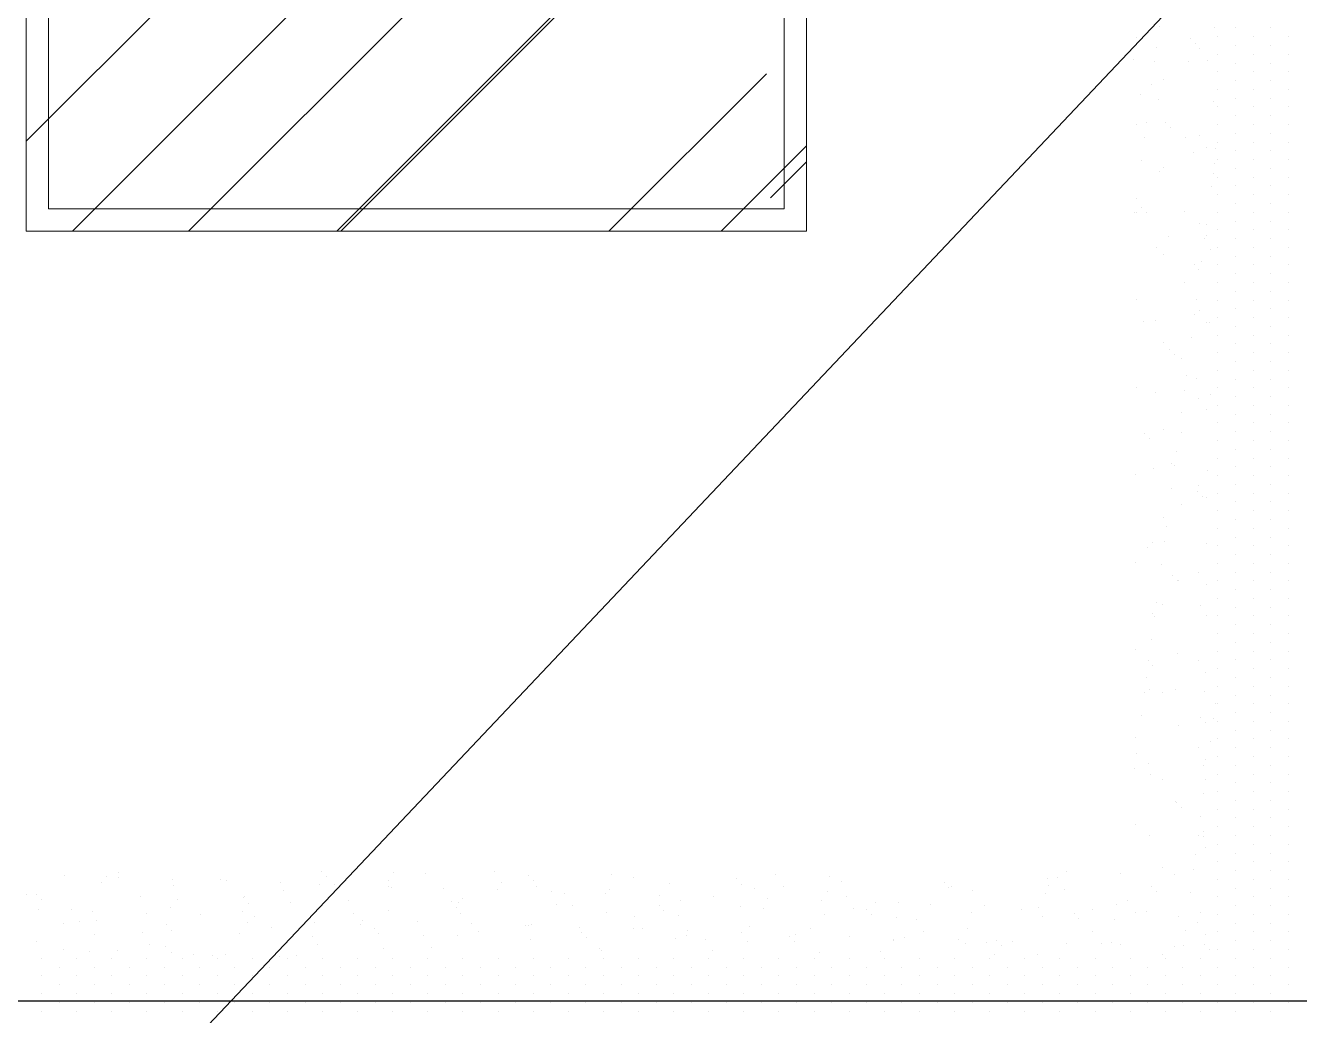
# Model space of a CAD drawing. Header units: millimetres. Extents: x -178 to 521, y -135 to 750.
# Drawn here: x -55.739 to -54.813, y 706.1 to 706.82 of the extents above; entities that cross this region are included whole.
import ezdxf

# ---------------------------------------------------------------- set-up
doc = ezdxf.new("R2010")
doc.units = ezdxf.units.MM
doc.header["$LTSCALE"] = 20
doc.header["$MEASUREMENT"] = 0
doc.linetypes.add('DASHDOT2', pattern=[0.5, 0.25, -0.125, 0, -0.125])
doc.linetypes.add('HIDDEN2', pattern=[0.1875, 0.125, -0.0625])
doc.layers.get('0').update_dxf_attribs({"linetype": 'CONTINUOUS'})
for name, color, linetype in [('AR-ALV', 5, 'CONTINUOUS'), ('COTA', 7, 'CONTINUOUS'), ('COTAS', 7, 'CONTINUOUS')]:
    doc.layers.add(name, color=color, linetype=linetype)
doc.layers.add('E-Lay-9', color=9, linetype='CONTINUOUS', lineweight=9)

# ---------------------------------------------------------------- blocks, each defined once
blk = doc.blocks.new('A$C7AFB675E')
at = {"color": 8}
for p, q in [((5.0391, 1.3099), (5.0391, 1.3099)), ((5.0877, 1.3084), (5.0877, 1.3084)), ((5.1069, 1.3083), (5.1069, 1.3083)), ((5.1384, 1.3083), (5.1384, 1.3083)), ((5.0183, 1.2998), (5.0183, 1.2998)), ((5.0667, 1.299), (5.0667, 1.299)), ((5.0709, 1.2943), (5.0709, 1.2943)), ((5.0912, 1.3004), (5.0912, 1.3004)), ((5.1069, 1.2925), (5.1069, 1.2925)), ((5.1227, 1.3004), (5.1227, 1.3004)), ((5.1384, 1.2925), (5.1384, 1.2925)), ((5.1542, 1.3004), (5.1542, 1.3004)), ((5.0362, 1.2911), (5.0362, 1.2911)), ((5.0747, 1.2901), (5.0747, 1.2901)), ((5.0912, 1.2847), (5.0912, 1.2847)), ((5.1227, 1.2847), (5.1227, 1.2847)), ((5.1542, 1.2847), (5.1542, 1.2847)), ((5.0158, 1.2796), (5.0158, 1.2796)), ((5.0344, 1.2779), (5.0344, 1.2779)), ((5.0644, 1.278), (5.0644, 1.278)), ((5.0814, 1.2795), (5.0814, 1.2795)), ((5.0912, 1.2689), (5.0912, 1.2689)), ((5.1069, 1.2768), (5.1069, 1.2768)), ((5.1227, 1.2689), (5.1227, 1.2689)), ((5.1384, 1.2768), (5.1384, 1.2768)), ((5.1542, 1.2689), (5.1542, 1.2689)), ((5.0317, 1.2575), (5.0317, 1.2575)), ((5.0427, 1.2616), (5.0427, 1.2616)), ((5.1069, 1.261), (5.1069, 1.261)), ((5.1384, 1.261), (5.1384, 1.261)), ((5.0216, 1.2483), (5.0216, 1.2483)), ((5.0912, 1.2532), (5.0912, 1.2532)), ((5.1227, 1.2532), (5.1227, 1.2532)), ((5.1542, 1.2532), (5.1542, 1.2532)), ((5.0383, 1.244), (5.0383, 1.244)), ((5.0869, 1.2424), (5.0869, 1.2424)), ((5.0912, 1.2374), (5.0912, 1.2374)), ((5.1069, 1.2453), (5.1069, 1.2453)), ((5.1227, 1.2374), (5.1227, 1.2374)), ((5.1384, 1.2453), (5.1384, 1.2453)), ((5.1542, 1.2374), (5.1542, 1.2374)), ((5.0272, 1.2232), (5.0272, 1.2232)), ((5.0445, 1.2232), (5.0445, 1.2232)), ((5.1069, 1.2295), (5.1069, 1.2295)), ((5.1384, 1.2295), (5.1384, 1.2295)), ((5.0182, 1.2214), (5.0182, 1.2214)), ((5.0488, 1.2186), (5.0488, 1.2186)), ((5.0745, 1.2116), (5.0745, 1.2116)), ((5.0912, 1.2217), (5.0912, 1.2217)), ((5.1069, 1.2138), (5.1069, 1.2138)), ((5.1227, 1.2217), (5.1227, 1.2217)), ((5.1384, 1.2138), (5.1384, 1.2138)), ((5.1542, 1.2217), (5.1542, 1.2217)), ((5.0255, 1.2101), (5.0255, 1.2101)), ((5.0619, 1.2099), (5.0619, 1.2099)), ((5.0813, 1.201), (5.0813, 1.201)), ((5.0912, 1.2059), (5.0912, 1.2059)), ((5.1227, 1.2059), (5.1227, 1.2059)), ((5.1542, 1.2059), (5.1542, 1.2059)), ((5.0228, 1.1896), (5.0228, 1.1896)), ((5.0689, 1.1967), (5.0689, 1.1967)), ((5.0894, 1.2), (5.0894, 1.2)), ((5.0912, 1.1902), (5.0912, 1.1902)), ((5.1069, 1.198), (5.1069, 1.198)), ((5.1227, 1.1902), (5.1227, 1.1902)), ((5.1384, 1.198), (5.1384, 1.198)), ((5.1542, 1.1902), (5.1542, 1.1902)), ((5.0386, 1.1795), (5.0386, 1.1795)), ((5.0426, 1.1831), (5.0426, 1.1831)), ((5.0872, 1.1779), (5.0872, 1.1779)), ((5.0877, 1.1869), (5.0877, 1.1869)), ((5.1069, 1.1823), (5.1069, 1.1823)), ((5.1384, 1.1823), (5.1384, 1.1823)), ((5.085, 1.1664), (5.085, 1.1664)), ((5.0912, 1.1744), (5.0912, 1.1744)), ((5.1069, 1.1665), (5.1069, 1.1665)), ((5.1227, 1.1744), (5.1227, 1.1744)), ((5.1384, 1.1665), (5.1384, 1.1665)), ((5.1542, 1.1744), (5.1542, 1.1744)), ((5.0183, 1.1554), (5.0183, 1.1554)), ((5.0912, 1.1587), (5.0912, 1.1587)), ((5.1227, 1.1587), (5.1227, 1.1587)), ((5.1542, 1.1587), (5.1542, 1.1587)), ((5.0224, 1.1475), (5.0224, 1.1475)), ((5.0611, 1.1439), (5.0611, 1.1439)), ((5.1069, 1.1508), (5.1069, 1.1508)), ((5.1384, 1.1508), (5.1384, 1.1508)), ((5.0166, 1.1423), (5.0166, 1.1423)), ((5.018, 1.1429), (5.018, 1.1429)), ((5.0267, 1.1428), (5.0267, 1.1428)), ((5.0744, 1.1332), (5.0744, 1.1332)), ((5.0805, 1.1322), (5.0805, 1.1322)), ((5.0912, 1.1429), (5.0912, 1.1429)), ((5.1069, 1.135), (5.1069, 1.135)), ((5.1227, 1.1429), (5.1227, 1.1429)), ((5.1384, 1.135), (5.1384, 1.135)), ((5.1542, 1.1429), (5.1542, 1.1429)), ((5.0468, 1.1209), (5.0468, 1.1209)), ((5.0811, 1.1225), (5.0811, 1.1225)), ((5.0912, 1.1272), (5.0912, 1.1272)), ((5.1227, 1.1272), (5.1227, 1.1272)), ((5.1542, 1.1272), (5.1542, 1.1272)), ((5.0362, 1.1115), (5.0362, 1.1115)), ((5.0788, 1.119), (5.0788, 1.119)), ((5.0847, 1.1099), (5.0847, 1.1099)), ((5.0912, 1.1114), (5.0912, 1.1114)), ((5.1069, 1.1193), (5.1069, 1.1193)), ((5.1227, 1.1114), (5.1227, 1.1114)), ((5.1384, 1.1193), (5.1384, 1.1193)), ((5.1542, 1.1114), (5.1542, 1.1114)), ((5.0424, 1.1046), (5.0424, 1.1046)), ((5.0761, 1.0986), (5.0761, 1.0986)), ((5.1069, 1.1035), (5.1069, 1.1035)), ((5.1384, 1.1035), (5.1384, 1.1035)), ((5.0698, 1.0958), (5.0698, 1.0958)), ((5.074, 1.0912), (5.074, 1.0912)), ((5.0912, 1.0957), (5.0912, 1.0957)), ((5.1069, 1.0878), (5.1069, 1.0878)), ((5.1227, 1.0957), (5.1227, 1.0957)), ((5.1384, 1.0878), (5.1384, 1.0878)), ((5.1542, 1.0957), (5.1542, 1.0957)), ((5.0614, 1.0795), (5.0614, 1.0795)), ((5.0912, 1.0799), (5.0912, 1.0799)), ((5.1227, 1.0799), (5.1227, 1.0799)), ((5.1542, 1.0799), (5.1542, 1.0799)), ((5.0179, 1.0644), (5.0179, 1.0644)), ((5.0716, 1.0643), (5.0716, 1.0643)), ((5.0912, 1.0642), (5.0912, 1.0642)), ((5.1069, 1.072), (5.1069, 1.072)), ((5.1227, 1.0642), (5.1227, 1.0642)), ((5.1384, 1.072), (5.1384, 1.072)), ((5.1542, 1.0642), (5.1542, 1.0642)), ((5.0742, 1.0547), (5.0742, 1.0547)), ((5.1069, 1.0563), (5.1069, 1.0563)), ((5.1384, 1.0563), (5.1384, 1.0563)), ((5.0247, 1.0452), (5.0247, 1.0452)), ((5.0353, 1.0455), (5.0353, 1.0455)), ((5.0698, 1.0512), (5.0698, 1.0512)), ((5.081, 1.0441), (5.081, 1.0441)), ((5.0839, 1.0439), (5.0839, 1.0439)), ((5.0912, 1.0484), (5.0912, 1.0484)), ((5.1069, 1.0405), (5.1069, 1.0405)), ((5.1227, 1.0484), (5.1227, 1.0484)), ((5.1384, 1.0405), (5.1384, 1.0405)), ((5.1542, 1.0484), (5.1542, 1.0484)), ((5.0671, 1.0307), (5.0671, 1.0307)), ((5.0912, 1.0327), (5.0912, 1.0327)), ((5.1227, 1.0327), (5.1227, 1.0327)), ((5.1542, 1.0327), (5.1542, 1.0327)), ((5.0423, 1.0262), (5.0423, 1.0262)), ((5.0476, 1.0201), (5.0476, 1.0201)), ((5.1069, 1.0248), (5.1069, 1.0248)), ((5.1384, 1.0248), (5.1384, 1.0248)), ((5.0519, 1.0154), (5.0519, 1.0154)), ((5.0589, 1.0114), (5.0589, 1.0114)), ((5.0912, 1.0169), (5.0912, 1.0169)), ((5.1069, 1.009), (5.1069, 1.009)), ((5.1227, 1.0169), (5.1227, 1.0169)), ((5.1384, 1.009), (5.1384, 1.009)), ((5.1542, 1.0169), (5.1542, 1.0169)), ((5.0626, 0.9965), (5.0626, 0.9965)), ((5.0912, 1.0012), (5.0912, 1.0012)), ((5.1227, 1.0012), (5.1227, 1.0012)), ((5.1542, 1.0012), (5.1542, 1.0012)), ((5.0178, 0.9859), (5.0178, 0.9859)), ((5.0609, 0.9834), (5.0609, 0.9834)), ((5.072, 0.9935), (5.072, 0.9935)), ((5.0912, 0.9854), (5.0912, 0.9854)), ((5.1069, 0.9933), (5.1069, 0.9933)), ((5.1227, 0.9854), (5.1227, 0.9854)), ((5.1384, 0.9933), (5.1384, 0.9933)), ((5.1542, 0.9854), (5.1542, 0.9854)), ((5.0356, 0.981), (5.0356, 0.981)), ((5.0741, 0.9762), (5.0741, 0.9762)), ((5.0842, 0.9794), (5.0842, 0.9794)), ((5.1069, 0.9775), (5.1069, 0.9775)), ((5.1384, 0.9775), (5.1384, 0.9775)), ((5.0582, 0.9629), (5.0582, 0.9629)), ((5.0809, 0.9656), (5.0809, 0.9656)), ((5.0912, 0.9697), (5.0912, 0.9697)), ((5.1069, 0.9618), (5.1069, 0.9618)), ((5.1227, 0.9697), (5.1227, 0.9697)), ((5.1384, 0.9618), (5.1384, 0.9618)), ((5.1542, 0.9697), (5.1542, 0.9697)), ((5.0912, 0.9539), (5.0912, 0.9539)), ((5.1227, 0.9539), (5.1227, 0.9539)), ((5.1542, 0.9539), (5.1542, 0.9539)), ((5.0255, 0.9443), (5.0255, 0.9443)), ((5.0298, 0.9397), (5.0298, 0.9397)), ((5.0421, 0.9477), (5.0421, 0.9477)), ((5.0581, 0.9455), (5.0581, 0.9455)), ((5.0912, 0.9382), (5.0912, 0.9382)), ((5.1069, 0.946), (5.1069, 0.946)), ((5.1227, 0.9382), (5.1227, 0.9382)), ((5.1384, 0.946), (5.1384, 0.946)), ((5.1542, 0.9382), (5.1542, 0.9382)), ((5.0537, 0.9287), (5.0537, 0.9287)), ((5.1069, 0.9303), (5.1069, 0.9303)), ((5.1384, 0.9303), (5.1384, 0.9303)), ((5.0499, 0.9177), (5.0499, 0.9177)), ((5.052, 0.9156), (5.052, 0.9156)), ((5.0912, 0.9224), (5.0912, 0.9224)), ((5.1069, 0.9145), (5.1069, 0.9145)), ((5.1227, 0.9224), (5.1227, 0.9224)), ((5.1384, 0.9145), (5.1384, 0.9145)), ((5.1542, 0.9224), (5.1542, 0.9224)), ((5.0176, 0.9075), (5.0176, 0.9075)), ((5.0332, 0.913), (5.0332, 0.913)), ((5.0817, 0.9114), (5.0817, 0.9114)), ((5.0912, 0.9067), (5.0912, 0.9067)), ((5.1227, 0.9067), (5.1227, 0.9067)), ((5.1542, 0.9067), (5.1542, 0.9067)), ((5.0493, 0.8951), (5.0493, 0.8951)), ((5.0729, 0.8927), (5.0729, 0.8927)), ((5.0739, 0.8977), (5.0739, 0.8977)), ((5.1069, 0.8988), (5.1069, 0.8988)), ((5.1384, 0.8988), (5.1384, 0.8988)), ((5.0584, 0.881), (5.0584, 0.881)), ((5.0771, 0.888), (5.0771, 0.888)), ((5.0807, 0.8871), (5.0807, 0.8871)), ((5.0912, 0.8909), (5.0912, 0.8909)), ((5.1069, 0.883), (5.1069, 0.883)), ((5.1227, 0.8909), (5.1227, 0.8909)), ((5.1384, 0.883), (5.1384, 0.883)), ((5.1542, 0.8909), (5.1542, 0.8909)), ((5.042, 0.8692), (5.042, 0.8692)), ((5.0912, 0.8752), (5.0912, 0.8752)), ((5.1227, 0.8752), (5.1227, 0.8752)), ((5.1542, 0.8752), (5.1542, 0.8752)), ((5.0448, 0.8608), (5.0448, 0.8608)), ((5.0912, 0.8594), (5.0912, 0.8594)), ((5.1069, 0.8673), (5.1069, 0.8673)), ((5.1227, 0.8594), (5.1227, 0.8594)), ((5.1384, 0.8673), (5.1384, 0.8673)), ((5.1542, 0.8594), (5.1542, 0.8594)), ((5.0323, 0.847), (5.0323, 0.847)), ((5.043, 0.8477), (5.043, 0.8477)), ((5.1069, 0.8515), (5.1069, 0.8515)), ((5.1384, 0.8515), (5.1384, 0.8515)), ((5.0278, 0.842), (5.0278, 0.842)), ((5.0809, 0.8454), (5.0809, 0.8454)), ((5.0912, 0.8437), (5.0912, 0.8437)), ((5.1069, 0.8358), (5.1069, 0.8358)), ((5.1227, 0.8437), (5.1227, 0.8437)), ((5.1384, 0.8358), (5.1384, 0.8358)), ((5.1542, 0.8437), (5.1542, 0.8437)), ((5.0175, 0.829), (5.0175, 0.829)), ((5.0403, 0.8272), (5.0403, 0.8272)), ((5.0912, 0.8279), (5.0912, 0.8279)), ((5.1227, 0.8279), (5.1227, 0.8279)), ((5.1542, 0.8279), (5.1542, 0.8279)), ((5.0507, 0.8169), (5.0507, 0.8169)), ((5.055, 0.8123), (5.055, 0.8123)), ((5.056, 0.8129), (5.056, 0.8129)), ((5.0738, 0.8193), (5.0738, 0.8193)), ((5.0912, 0.8122), (5.0912, 0.8122)), ((5.1069, 0.82), (5.1069, 0.82)), ((5.1227, 0.8122), (5.1227, 0.8122)), ((5.1384, 0.82), (5.1384, 0.82)), ((5.1542, 0.8122), (5.1542, 0.8122)), ((5.0806, 0.8086), (5.0806, 0.8086)), ((5.1069, 0.8043), (5.1069, 0.8043)), ((5.1384, 0.8043), (5.1384, 0.8043)), ((5.0358, 0.793), (5.0358, 0.793)), ((5.0418, 0.7907), (5.0418, 0.7907)), ((5.0751, 0.7903), (5.0751, 0.7903)), ((5.0912, 0.7964), (5.0912, 0.7964)), ((5.1227, 0.7964), (5.1227, 0.7964)), ((5.1542, 0.7964), (5.1542, 0.7964)), ((5.0326, 0.7825), (5.0326, 0.7825)), ((5.0341, 0.7799), (5.0341, 0.7799)), ((5.0812, 0.781), (5.0812, 0.781)), ((5.0912, 0.7807), (5.0912, 0.7807)), ((5.1069, 0.7885), (5.1069, 0.7885)), ((5.1227, 0.7807), (5.1227, 0.7807)), ((5.1384, 0.7885), (5.1384, 0.7885)), ((5.1542, 0.7807), (5.1542, 0.7807)), ((5.1069, 0.7728), (5.1069, 0.7728)), ((5.1384, 0.7728), (5.1384, 0.7728)), ((5.0314, 0.7594), (5.0314, 0.7594)), ((5.0912, 0.7649), (5.0912, 0.7649)), ((5.1069, 0.757), (5.1069, 0.757)), ((5.1227, 0.7649), (5.1227, 0.7649)), ((5.1384, 0.757), (5.1384, 0.757)), ((5.1542, 0.7649), (5.1542, 0.7649)), ((5.0173, 0.7505), (5.0173, 0.7505)), ((5.0551, 0.747), (5.0551, 0.747)), ((5.0912, 0.7492), (5.0912, 0.7492)), ((5.1227, 0.7492), (5.1227, 0.7492)), ((5.1542, 0.7492), (5.1542, 0.7492)), ((5.0286, 0.7412), (5.0286, 0.7412)), ((5.0329, 0.7365), (5.0329, 0.7365)), ((5.0737, 0.7408), (5.0737, 0.7408)), ((5.0912, 0.7334), (5.0912, 0.7334)), ((5.1069, 0.7413), (5.1069, 0.7413)), ((5.1227, 0.7334), (5.1227, 0.7334)), ((5.1384, 0.7413), (5.1384, 0.7413)), ((5.1542, 0.7334), (5.1542, 0.7334)), ((5.0269, 0.7252), (5.0269, 0.7252)), ((5.0804, 0.7302), (5.0804, 0.7302)), ((5.1069, 0.7255), (5.1069, 0.7255)), ((5.1384, 0.7255), (5.1384, 0.7255)), ((5.0252, 0.7121), (5.0252, 0.7121)), ((5.0302, 0.7145), (5.0302, 0.7145)), ((5.0417, 0.7123), (5.0417, 0.7123)), ((5.053, 0.7146), (5.053, 0.7146)), ((5.0787, 0.7129), (5.0787, 0.7129)), ((5.0912, 0.7177), (5.0912, 0.7177)), ((5.1069, 0.7098), (5.1069, 0.7098)), ((5.1227, 0.7177), (5.1227, 0.7177)), ((5.1384, 0.7098), (5.1384, 0.7098)), ((5.1542, 0.7177), (5.1542, 0.7177)), ((5.0891, 0.7019), (5.0891, 0.7019)), ((5.0912, 0.7019), (5.0912, 0.7019)), ((5.1227, 0.7019), (5.1227, 0.7019)), ((5.1542, 0.7019), (5.1542, 0.7019)), ((5.0225, 0.6916), (5.0225, 0.6916)), ((5.0759, 0.6895), (5.0759, 0.6895)), ((5.0874, 0.6888), (5.0874, 0.6888)), ((5.0912, 0.6862), (5.0912, 0.6862)), ((5.1069, 0.694), (5.1069, 0.694)), ((5.1227, 0.6862), (5.1227, 0.6862)), ((5.1384, 0.694), (5.1384, 0.694)), ((5.1542, 0.6862), (5.1542, 0.6862)), ((5.0554, 0.6825), (5.0554, 0.6825)), ((5.0802, 0.6849), (5.0802, 0.6849)), ((5.1069, 0.6783), (5.1069, 0.6783)), ((5.1384, 0.6783), (5.1384, 0.6783)), ((5.0172, 0.672), (5.0172, 0.672)), ((5.0847, 0.6683), (5.0847, 0.6683)), ((5.0912, 0.6704), (5.0912, 0.6704)), ((5.1227, 0.6704), (5.1227, 0.6704)), ((5.1542, 0.6704), (5.1542, 0.6704)), ((5.018, 0.6573), (5.018, 0.6573)), ((5.0735, 0.6623), (5.0735, 0.6623)), ((5.0803, 0.6517), (5.0803, 0.6517)), ((5.0912, 0.6547), (5.0912, 0.6547)), ((5.1069, 0.6625), (5.1069, 0.6625)), ((5.1227, 0.6547), (5.1227, 0.6547)), ((5.1384, 0.6625), (5.1384, 0.6625)), ((5.1542, 0.6547), (5.1542, 0.6547)), ((5.0162, 0.6442), (5.0162, 0.6442)), ((5.0293, 0.6485), (5.0293, 0.6485)), ((5.0779, 0.6469), (5.0779, 0.6469)), ((5.1069, 0.6468), (5.1069, 0.6468)), ((5.1384, 0.6468), (5.1384, 0.6468)), ((5.0308, 0.6388), (5.0308, 0.6388)), ((5.0416, 0.6338), (5.0416, 0.6338)), ((5.0802, 0.6341), (5.0802, 0.6341)), ((5.0912, 0.6389), (5.0912, 0.6389)), ((5.1069, 0.631), (5.1069, 0.631)), ((5.1227, 0.6389), (5.1227, 0.6389)), ((5.1384, 0.631), (5.1384, 0.631)), ((5.1542, 0.6389), (5.1542, 0.6389)), ((5.0784, 0.621), (5.0784, 0.621)), ((5.0912, 0.6232), (5.0912, 0.6232)), ((5.1227, 0.6232), (5.1227, 0.6232)), ((5.1542, 0.6232), (5.1542, 0.6232)), ((5.053, 0.6144), (5.053, 0.6144)), ((5.0538, 0.6137), (5.0538, 0.6137)), ((5.0581, 0.6091), (5.0581, 0.6091)), ((5.0912, 0.6074), (5.0912, 0.6074)), ((5.1069, 0.6153), (5.1069, 0.6153)), ((5.1227, 0.6074), (5.1227, 0.6074)), ((5.1384, 0.6153), (5.1384, 0.6153)), ((5.1542, 0.6074), (5.1542, 0.6074)), ((5.0757, 0.6005), (5.0757, 0.6005)), ((5.1069, 0.5995), (5.1069, 0.5995)), ((5.1384, 0.5995), (5.1384, 0.5995)), ((5.017, 0.5936), (5.017, 0.5936)), ((5.0297, 0.584), (5.0297, 0.584)), ((5.0734, 0.5838), (5.0734, 0.5838)), ((5.0782, 0.5872), (5.0782, 0.5872)), ((5.0912, 0.5917), (5.0912, 0.5917)), ((5.1069, 0.5838), (5.1069, 0.5838)), ((5.1227, 0.5917), (5.1227, 0.5917)), ((5.1384, 0.5838), (5.1384, 0.5838)), ((5.1542, 0.5917), (5.1542, 0.5917)), ((5.0782, 0.5825), (5.0782, 0.5825)), ((5.0801, 0.5732), (5.0801, 0.5732)), ((5.0912, 0.5759), (5.0912, 0.5759)), ((5.1227, 0.5759), (5.1227, 0.5759)), ((5.1542, 0.5759), (5.1542, 0.5759)), ((5.0712, 0.5663), (5.0712, 0.5663)), ((5.0912, 0.5602), (5.0912, 0.5602)), ((5.1069, 0.568), (5.1069, 0.568)), ((5.1227, 0.5602), (5.1227, 0.5602)), ((5.1384, 0.568), (5.1384, 0.568)), ((5.1542, 0.5602), (5.1542, 0.5602)), ((4.1049, 0.5506), (4.1049, 0.5506)), ((4.2868, 0.5518), (4.2868, 0.5518)), ((4.3514, 0.5505), (4.3514, 0.5505)), ((4.3806, 0.5493), (4.3806, 0.5493)), ((4.4419, 0.5519), (4.4419, 0.5519)), ((4.5469, 0.5486), (4.5469, 0.5486)), ((4.6945, 0.549), (4.6945, 0.549)), ((4.955, 0.5516), (4.955, 0.5516)), ((5.0036, 0.5501), (5.0036, 0.5501)), ((5.0414, 0.5553), (5.0414, 0.5553)), ((5.0695, 0.5532), (5.0695, 0.5532)), ((5.1069, 0.5523), (5.1069, 0.5523)), ((5.1384, 0.5523), (5.1384, 0.5523)), ((4.0561, 0.5477), (4.0561, 0.5477)), ((4.0893, 0.542), (4.0893, 0.542)), ((4.0943, 0.5467), (4.0943, 0.5467)), ((4.1046, 0.5461), (4.1046, 0.5461)), ((4.1532, 0.5446), (4.1532, 0.5446)), ((4.1542, 0.5393), (4.1542, 0.5393)), ((4.1961, 0.5442), (4.1961, 0.5442)), ((4.2017, 0.543), (4.2017, 0.543)), ((4.2503, 0.5414), (4.2503, 0.5414)), ((4.2848, 0.5401), (4.2848, 0.5401)), ((4.2911, 0.5471), (4.2911, 0.5471)), ((4.2989, 0.5398), (4.2989, 0.5398)), ((4.3468, 0.5437), (4.3468, 0.5437)), ((4.3474, 0.5382), (4.3474, 0.5382)), ((4.3497, 0.5374), (4.3497, 0.5374)), ((4.4487, 0.5413), (4.4487, 0.5413)), ((4.473, 0.5483), (4.473, 0.5483)), ((4.4773, 0.5437), (4.4773, 0.5437)), ((4.4803, 0.5383), (4.4803, 0.5383)), ((4.5668, 0.5459), (4.5668, 0.5459)), ((4.5994, 0.5408), (4.5994, 0.5408)), ((4.6593, 0.5449), (4.6593, 0.5449)), ((4.6635, 0.5402), (4.6635, 0.5402)), ((4.7012, 0.5384), (4.7012, 0.5384)), ((4.7424, 0.5468), (4.7424, 0.5468)), ((4.7531, 0.5424), (4.7531, 0.5424)), ((4.8455, 0.5414), (4.8455, 0.5414)), ((4.852, 0.5379), (4.852, 0.5379)), ((4.9379, 0.5449), (4.9379, 0.5449)), ((4.9393, 0.539), (4.9393, 0.539)), ((4.947, 0.5461), (4.947, 0.5461)), ((5.0317, 0.538), (5.0317, 0.538)), ((5.0521, 0.5485), (5.0521, 0.5485)), ((5.0912, 0.5444), (5.0912, 0.5444)), ((5.1227, 0.5444), (5.1227, 0.5444)), ((5.1542, 0.5444), (5.1542, 0.5444)), ((4.0226, 0.531), (4.0226, 0.531)), ((4.0312, 0.5311), (4.0312, 0.5311)), ((4.0354, 0.5265), (4.0354, 0.5265)), ((4.1249, 0.5286), (4.1249, 0.5286)), ((4.1574, 0.5263), (4.1574, 0.5263)), ((4.2174, 0.5277), (4.2174, 0.5277)), ((4.2181, 0.5292), (4.2181, 0.5292)), ((4.2525, 0.5345), (4.2525, 0.5345)), ((4.396, 0.5366), (4.396, 0.5366)), ((4.4136, 0.5273), (4.4136, 0.5273)), ((4.4445, 0.535), (4.4445, 0.535)), ((4.4931, 0.5334), (4.4931, 0.5334)), ((4.505, 0.5316), (4.505, 0.5316)), ((4.5416, 0.5319), (4.5416, 0.5319)), ((4.5452, 0.5355), (4.5452, 0.5355)), ((4.5902, 0.5303), (4.5902, 0.5303)), ((4.6388, 0.5287), (4.6388, 0.5287)), ((4.6758, 0.5364), (4.6758, 0.5364)), ((4.6873, 0.5271), (4.6873, 0.5271)), ((4.7407, 0.5337), (4.7407, 0.5337)), ((4.7576, 0.5286), (4.7576, 0.5286)), ((4.8497, 0.5368), (4.8497, 0.5368)), ((4.8713, 0.5345), (4.8713, 0.5345)), ((4.9362, 0.5318), (4.9362, 0.5318)), ((4.9538, 0.5354), (4.9538, 0.5354)), ((5.036, 0.5334), (5.036, 0.5334)), ((5.0668, 0.5327), (5.0668, 0.5327)), ((5.0912, 0.5287), (5.0912, 0.5287)), ((5.1069, 0.5365), (5.1069, 0.5365)), ((5.1227, 0.5287), (5.1227, 0.5287)), ((5.1384, 0.5365), (5.1384, 0.5365)), ((5.1542, 0.5287), (5.1542, 0.5287)), ((4.0328, 0.5173), (4.0328, 0.5173)), ((4.063, 0.5171), (4.063, 0.5171)), ((4.0813, 0.5158), (4.0813, 0.5158)), ((4.1515, 0.5188), (4.1515, 0.5188)), ((4.2164, 0.516), (4.2164, 0.516)), ((4.2216, 0.523), (4.2216, 0.523)), ((4.2592, 0.5239), (4.2592, 0.5239)), ((4.3112, 0.5252), (4.3112, 0.5252)), ((4.347, 0.5169), (4.347, 0.5169)), ((4.4036, 0.5242), (4.4036, 0.5242)), ((4.4079, 0.5196), (4.4079, 0.5196)), ((4.4099, 0.5234), (4.4099, 0.5234)), ((4.4974, 0.5218), (4.4974, 0.5218)), ((4.5118, 0.5209), (4.5118, 0.5209)), ((4.5425, 0.515), (4.5425, 0.515)), ((4.5898, 0.5208), (4.5898, 0.5208)), ((4.5941, 0.5161), (4.5941, 0.5161)), ((4.6091, 0.5254), (4.6091, 0.5254)), ((4.6625, 0.5205), (4.6625, 0.5205)), ((4.6836, 0.5183), (4.6836, 0.5183)), ((4.7359, 0.5255), (4.7359, 0.5255)), ((4.7643, 0.518), (4.7643, 0.518)), ((4.776, 0.5173), (4.776, 0.5173)), ((4.7844, 0.5239), (4.7844, 0.5239)), ((4.8046, 0.5235), (4.8046, 0.5235)), ((4.833, 0.5223), (4.833, 0.5223)), ((4.8698, 0.5149), (4.8698, 0.5149)), ((4.8815, 0.5207), (4.8815, 0.5207)), ((4.9151, 0.5175), (4.9151, 0.5175)), ((4.9301, 0.5192), (4.9301, 0.5192)), ((4.9786, 0.5176), (4.9786, 0.5176)), ((5.0001, 0.5217), (5.0001, 0.5217)), ((5.0101, 0.5257), (5.0101, 0.5257)), ((5.0169, 0.5151), (5.0169, 0.5151)), ((5.0272, 0.516), (5.0272, 0.516)), ((5.0758, 0.5144), (5.0758, 0.5144)), ((5.1069, 0.5208), (5.1069, 0.5208)), ((5.1384, 0.5208), (5.1384, 0.5208)), ((4.0555, 0.5045), (4.0555, 0.5045)), ((4.0698, 0.5065), (4.0698, 0.5065)), ((4.0848, 0.5078), (4.0848, 0.5078)), ((4.1299, 0.5142), (4.1299, 0.5142)), ((4.1479, 0.5036), (4.1479, 0.5036)), ((4.1784, 0.5126), (4.1784, 0.5126)), ((4.2205, 0.506), (4.2205, 0.506)), ((4.227, 0.511), (4.227, 0.511)), ((4.2755, 0.5094), (4.2755, 0.5094)), ((4.2803, 0.5059), (4.2803, 0.5059)), ((4.3156, 0.5142), (4.3156, 0.5142)), ((4.3223, 0.5035), (4.3223, 0.5035)), ((4.3241, 0.5078), (4.3241, 0.5078)), ((4.3727, 0.5062), (4.3727, 0.5062)), ((4.4119, 0.5142), (4.4119, 0.5142)), ((4.4212, 0.5046), (4.4212, 0.5046)), ((4.4698, 0.5031), (4.4698, 0.5031)), ((4.4731, 0.503), (4.4731, 0.503)), ((4.4758, 0.504), (4.4758, 0.504)), ((4.5681, 0.5112), (4.5681, 0.5112)), ((4.6074, 0.5123), (4.6074, 0.5123)), ((4.738, 0.5132), (4.738, 0.5132)), ((4.7803, 0.5127), (4.7803, 0.5127)), ((4.8029, 0.5104), (4.8029, 0.5104)), ((4.8207, 0.5083), (4.8207, 0.5083)), ((4.9335, 0.5113), (4.9335, 0.5113)), ((4.9623, 0.5139), (4.9623, 0.5139)), ((4.9665, 0.5092), (4.9665, 0.5092)), ((4.9984, 0.5086), (4.9984, 0.5086)), ((5.0561, 0.5114), (5.0561, 0.5114)), ((5.0732, 0.5054), (5.0732, 0.5054)), ((5.0912, 0.5129), (5.0912, 0.5129)), ((5.1069, 0.505), (5.1069, 0.505)), ((5.1227, 0.5129), (5.1227, 0.5129)), ((5.1384, 0.505), (5.1384, 0.505)), ((5.1542, 0.5129), (5.1542, 0.5129)), ((4.0831, 0.4947), (4.0831, 0.4947)), ((4.1261, 0.4967), (4.1261, 0.4967)), ((4.1522, 0.4989), (4.1522, 0.4989)), ((4.2137, 0.4955), (4.2137, 0.4955)), ((4.2417, 0.5011), (4.2417, 0.5011)), ((4.2786, 0.4928), (4.2786, 0.4928)), ((4.3342, 0.5001), (4.3342, 0.5001)), ((4.3384, 0.4955), (4.3384, 0.4955)), ((4.3787, 0.4938), (4.3787, 0.4938)), ((4.4092, 0.4937), (4.4092, 0.4937)), ((4.4279, 0.4977), (4.4279, 0.4977)), ((4.5183, 0.5015), (4.5183, 0.5015)), ((4.5204, 0.4967), (4.5204, 0.4967)), ((4.5246, 0.492), (4.5246, 0.492)), ((4.5669, 0.4999), (4.5669, 0.4999)), ((4.5749, 0.5006), (4.5749, 0.5006)), ((4.6047, 0.4918), (4.6047, 0.4918)), ((4.6142, 0.4942), (4.6142, 0.4942)), ((4.6154, 0.4983), (4.6154, 0.4983)), ((4.664, 0.4967), (4.664, 0.4967)), ((4.6713, 0.5022), (4.6713, 0.5022)), ((4.7066, 0.4932), (4.7066, 0.4932)), ((4.7125, 0.4951), (4.7125, 0.4951)), ((4.7256, 0.5001), (4.7256, 0.5001)), ((4.7611, 0.4935), (4.7611, 0.4935)), ((4.8097, 0.4919), (4.8097, 0.4919)), ((4.8274, 0.4977), (4.8274, 0.4977)), ((4.8668, 0.5003), (4.8668, 0.5003)), ((4.9782, 0.4972), (4.9782, 0.4972)), ((5.0623, 0.4984), (5.0623, 0.4984)), ((5.08, 0.4947), (5.08, 0.4947)), ((5.0912, 0.4972), (5.0912, 0.4972)), ((5.1227, 0.4972), (5.1227, 0.4972)), ((5.1542, 0.4972), (5.1542, 0.4972)), ((4.031, 0.4886), (4.031, 0.4886)), ((4.0552, 0.4818), (4.0552, 0.4818)), ((4.1038, 0.4802), (4.1038, 0.4802)), ((4.1329, 0.4861), (4.1329, 0.4861)), ((4.147, 0.4846), (4.147, 0.4846)), ((4.2836, 0.4856), (4.2836, 0.4856)), ((4.3425, 0.4827), (4.3425, 0.4827)), ((4.3854, 0.4832), (4.3854, 0.4832)), ((4.4741, 0.4909), (4.4741, 0.4909)), ((4.5362, 0.4827), (4.5362, 0.4827)), ((4.538, 0.4808), (4.538, 0.4808)), ((4.6312, 0.4909), (4.6312, 0.4909)), ((4.638, 0.4802), (4.638, 0.4802)), ((4.6696, 0.4891), (4.6696, 0.4891)), ((4.7109, 0.4886), (4.7109, 0.4886)), ((4.8002, 0.4899), (4.8002, 0.4899)), ((4.8004, 0.4908), (4.8004, 0.4908)), ((4.8582, 0.4904), (4.8582, 0.4904)), ((4.8651, 0.4872), (4.8651, 0.4872)), ((4.8838, 0.4879), (4.8838, 0.4879)), ((4.8928, 0.4898), (4.8928, 0.4898)), ((4.8971, 0.4851), (4.8971, 0.4851)), ((4.9068, 0.4888), (4.9068, 0.4888)), ((4.9553, 0.4872), (4.9553, 0.4872)), ((4.9866, 0.4873), (4.9866, 0.4873)), ((4.9957, 0.4881), (4.9957, 0.4881)), ((5.0039, 0.4856), (5.0039, 0.4856)), ((5.0524, 0.484), (5.0524, 0.484)), ((5.0606, 0.4853), (5.0606, 0.4853)), ((5.079, 0.4863), (5.079, 0.4863)), ((5.0833, 0.4817), (5.0833, 0.4817)), ((5.0912, 0.4814), (5.0912, 0.4814)), ((5.1069, 0.4893), (5.1069, 0.4893)), ((5.1227, 0.4814), (5.1227, 0.4814)), ((5.1384, 0.4893), (5.1384, 0.4893)), ((5.1542, 0.4814), (5.1542, 0.4814)), ((4.0359, 0.4735), (4.0359, 0.4735)), ((4.0674, 0.4735), (4.0674, 0.4735)), ((4.0785, 0.4795), (4.0785, 0.4795)), ((4.0989, 0.4735), (4.0989, 0.4735)), ((4.1304, 0.4735), (4.1304, 0.4735)), ((4.1524, 0.4786), (4.1524, 0.4786)), ((4.1619, 0.4735), (4.1619, 0.4735)), ((4.1723, 0.477), (4.1723, 0.477)), ((4.1892, 0.4764), (4.1892, 0.4764)), ((4.1934, 0.4735), (4.1934, 0.4735)), ((4.2009, 0.477), (4.2009, 0.477)), ((4.2249, 0.4735), (4.2249, 0.4735)), ((4.2495, 0.4754), (4.2495, 0.4754)), ((4.2564, 0.4735), (4.2564, 0.4735)), ((4.2647, 0.476), (4.2647, 0.476)), ((4.2879, 0.4735), (4.2879, 0.4735)), ((4.3194, 0.4735), (4.3194, 0.4735)), ((4.3509, 0.4735), (4.3509, 0.4735)), ((4.3824, 0.4735), (4.3824, 0.4735)), ((4.4139, 0.4735), (4.4139, 0.4735)), ((4.4454, 0.4735), (4.4454, 0.4735)), ((4.4769, 0.4735), (4.4769, 0.4735)), ((4.5084, 0.4735), (4.5084, 0.4735)), ((4.5399, 0.4735), (4.5399, 0.4735)), ((4.5714, 0.4735), (4.5714, 0.4735)), ((4.6029, 0.4735), (4.6029, 0.4735)), ((4.6344, 0.4735), (4.6344, 0.4735)), ((4.6659, 0.4735), (4.6659, 0.4735)), ((4.6974, 0.4735), (4.6974, 0.4735)), ((4.7289, 0.4735), (4.7289, 0.4735)), ((4.7335, 0.4789), (4.7335, 0.4789)), ((4.7604, 0.4735), (4.7604, 0.4735)), ((4.7887, 0.4798), (4.7887, 0.4798)), ((4.7919, 0.4735), (4.7919, 0.4735)), ((4.8234, 0.4735), (4.8234, 0.4735)), ((4.8549, 0.4735), (4.8549, 0.4735)), ((4.8864, 0.4735), (4.8864, 0.4735)), ((4.8905, 0.4773), (4.8905, 0.4773)), ((4.9179, 0.4735), (4.9179, 0.4735)), ((4.929, 0.4771), (4.929, 0.4771)), ((4.9494, 0.4735), (4.9494, 0.4735)), ((4.9809, 0.4735), (4.9809, 0.4735)), ((5.0124, 0.4735), (5.0124, 0.4735)), ((5.0413, 0.4768), (5.0413, 0.4768)), ((5.0439, 0.4735), (5.0439, 0.4735)), ((5.0754, 0.4735), (5.0754, 0.4735)), ((5.1069, 0.4735), (5.1069, 0.4735)), ((5.1384, 0.4735), (5.1384, 0.4735)), ((4.0359, 0.4578), (4.0359, 0.4578)), ((4.0517, 0.4657), (4.0517, 0.4657)), ((4.0674, 0.4578), (4.0674, 0.4578)), ((4.0832, 0.4657), (4.0832, 0.4657)), ((4.0989, 0.4578), (4.0989, 0.4578)), ((4.1147, 0.4657), (4.1147, 0.4657)), ((4.1304, 0.4578), (4.1304, 0.4578)), ((4.1462, 0.4657), (4.1462, 0.4657)), ((4.1619, 0.4578), (4.1619, 0.4578)), ((4.1777, 0.4657), (4.1777, 0.4657)), ((4.1934, 0.4578), (4.1934, 0.4578)), ((4.2092, 0.4657), (4.2092, 0.4657)), ((4.2249, 0.4578), (4.2249, 0.4578)), ((4.2407, 0.4657), (4.2407, 0.4657)), ((4.2564, 0.4578), (4.2564, 0.4578)), ((4.2722, 0.4657), (4.2722, 0.4657)), ((4.2879, 0.4578), (4.2879, 0.4578)), ((4.3037, 0.4657), (4.3037, 0.4657)), ((4.3194, 0.4578), (4.3194, 0.4578)), ((4.3352, 0.4657), (4.3352, 0.4657)), ((4.3509, 0.4578), (4.3509, 0.4578)), ((4.3667, 0.4657), (4.3667, 0.4657)), ((4.3824, 0.4578), (4.3824, 0.4578)), ((4.3982, 0.4657), (4.3982, 0.4657)), ((4.4139, 0.4578), (4.4139, 0.4578)), ((4.4297, 0.4657), (4.4297, 0.4657)), ((4.4454, 0.4578), (4.4454, 0.4578)), ((4.4612, 0.4657), (4.4612, 0.4657)), ((4.4769, 0.4578), (4.4769, 0.4578)), ((4.4927, 0.4657), (4.4927, 0.4657)), ((4.5084, 0.4578), (4.5084, 0.4578)), ((4.5242, 0.4657), (4.5242, 0.4657)), ((4.5399, 0.4578), (4.5399, 0.4578)), ((4.5557, 0.4657), (4.5557, 0.4657)), ((4.5714, 0.4578), (4.5714, 0.4578)), ((4.5872, 0.4657), (4.5872, 0.4657)), ((4.6029, 0.4578), (4.6029, 0.4578)), ((4.6187, 0.4657), (4.6187, 0.4657)), ((4.6344, 0.4578), (4.6344, 0.4578)), ((4.6502, 0.4657), (4.6502, 0.4657)), ((4.6659, 0.4578), (4.6659, 0.4578)), ((4.6817, 0.4657), (4.6817, 0.4657)), ((4.6974, 0.4578), (4.6974, 0.4578)), ((4.7132, 0.4657), (4.7132, 0.4657)), ((4.7289, 0.4578), (4.7289, 0.4578)), ((4.7447, 0.4657), (4.7447, 0.4657)), ((4.7604, 0.4578), (4.7604, 0.4578)), ((4.7762, 0.4657), (4.7762, 0.4657)), ((4.7919, 0.4578), (4.7919, 0.4578)), ((4.8077, 0.4657), (4.8077, 0.4657)), ((4.8234, 0.4578), (4.8234, 0.4578)), ((4.8392, 0.4657), (4.8392, 0.4657)), ((4.8549, 0.4578), (4.8549, 0.4578)), ((4.8707, 0.4657), (4.8707, 0.4657)), ((4.8864, 0.4578), (4.8864, 0.4578)), ((4.9022, 0.4657), (4.9022, 0.4657)), ((4.9179, 0.4578), (4.9179, 0.4578)), ((4.9337, 0.4657), (4.9337, 0.4657)), ((4.9494, 0.4578), (4.9494, 0.4578)), ((4.9652, 0.4657), (4.9652, 0.4657)), ((4.9809, 0.4578), (4.9809, 0.4578)), ((4.9967, 0.4657), (4.9967, 0.4657)), ((5.0124, 0.4578), (5.0124, 0.4578)), ((5.0282, 0.4657), (5.0282, 0.4657)), ((5.0439, 0.4578), (5.0439, 0.4578)), ((5.0597, 0.4657), (5.0597, 0.4657)), ((5.0754, 0.4578), (5.0754, 0.4578)), ((5.0912, 0.4657), (5.0912, 0.4657)), ((5.1069, 0.4578), (5.1069, 0.4578)), ((5.1227, 0.4657), (5.1227, 0.4657)), ((5.1384, 0.4578), (5.1384, 0.4578)), ((5.1542, 0.4657), (5.1542, 0.4657)), ((4.0517, 0.4499), (4.0517, 0.4499)), ((4.0832, 0.4499), (4.0832, 0.4499)), ((4.1147, 0.4499), (4.1147, 0.4499)), ((4.1462, 0.4499), (4.1462, 0.4499)), ((4.1777, 0.4499), (4.1777, 0.4499)), ((4.2092, 0.4499), (4.2092, 0.4499)), ((4.2407, 0.4499), (4.2407, 0.4499)), ((4.2722, 0.4499), (4.2722, 0.4499)), ((4.3037, 0.4499), (4.3037, 0.4499)), ((4.3352, 0.4499), (4.3352, 0.4499)), ((4.3667, 0.4499), (4.3667, 0.4499)), ((4.3982, 0.4499), (4.3982, 0.4499)), ((4.4297, 0.4499), (4.4297, 0.4499)), ((4.4612, 0.4499), (4.4612, 0.4499)), ((4.4927, 0.4499), (4.4927, 0.4499)), ((4.5242, 0.4499), (4.5242, 0.4499)), ((4.5557, 0.4499), (4.5557, 0.4499)), ((4.5872, 0.4499), (4.5872, 0.4499)), ((4.6187, 0.4499), (4.6187, 0.4499)), ((4.6502, 0.4499), (4.6502, 0.4499)), ((4.6817, 0.4499), (4.6817, 0.4499)), ((4.7132, 0.4499), (4.7132, 0.4499)), ((4.7447, 0.4499), (4.7447, 0.4499)), ((4.7762, 0.4499), (4.7762, 0.4499)), ((4.8077, 0.4499), (4.8077, 0.4499)), ((4.8392, 0.4499), (4.8392, 0.4499)), ((4.8707, 0.4499), (4.8707, 0.4499)), ((4.9022, 0.4499), (4.9022, 0.4499)), ((4.9337, 0.4499), (4.9337, 0.4499)), ((4.9652, 0.4499), (4.9652, 0.4499)), ((4.9967, 0.4499), (4.9967, 0.4499)), ((5.0282, 0.4499), (5.0282, 0.4499)), ((5.0597, 0.4499), (5.0597, 0.4499)), ((5.0912, 0.4499), (5.0912, 0.4499)), ((5.1227, 0.4499), (5.1227, 0.4499)), ((5.1542, 0.4499), (5.1542, 0.4499)), ((4.0359, 0.442), (4.0359, 0.442)), ((4.0674, 0.442), (4.0674, 0.442)), ((4.0989, 0.442), (4.0989, 0.442)), ((4.1304, 0.442), (4.1304, 0.442)), ((4.1619, 0.442), (4.1619, 0.442)), ((4.1934, 0.442), (4.1934, 0.442)), ((4.2249, 0.442), (4.2249, 0.442)), ((4.2564, 0.442), (4.2564, 0.442)), ((4.2879, 0.442), (4.2879, 0.442)), ((4.3194, 0.442), (4.3194, 0.442)), ((4.3509, 0.442), (4.3509, 0.442)), ((4.3824, 0.442), (4.3824, 0.442)), ((4.4139, 0.442), (4.4139, 0.442)), ((4.4454, 0.442), (4.4454, 0.442)), ((4.4769, 0.442), (4.4769, 0.442)), ((4.5084, 0.442), (4.5084, 0.442)), ((4.5399, 0.442), (4.5399, 0.442)), ((4.5714, 0.442), (4.5714, 0.442)), ((4.6029, 0.442), (4.6029, 0.442)), ((4.6344, 0.442), (4.6344, 0.442)), ((4.6659, 0.442), (4.6659, 0.442)), ((4.6974, 0.442), (4.6974, 0.442)), ((4.7289, 0.442), (4.7289, 0.442)), ((4.7604, 0.442), (4.7604, 0.442)), ((4.7919, 0.442), (4.7919, 0.442)), ((4.8234, 0.442), (4.8234, 0.442)), ((4.8549, 0.442), (4.8549, 0.442)), ((4.8864, 0.442), (4.8864, 0.442)), ((4.9179, 0.442), (4.9179, 0.442)), ((4.9494, 0.442), (4.9494, 0.442)), ((4.9809, 0.442), (4.9809, 0.442)), ((5.0124, 0.442), (5.0124, 0.442)), ((5.0439, 0.442), (5.0439, 0.442)), ((5.0754, 0.442), (5.0754, 0.442)), ((5.1069, 0.442), (5.1069, 0.442)), ((5.1384, 0.442), (5.1384, 0.442)), ((4.0359, 0.4263), (4.0359, 0.4263)), ((4.0517, 0.4342), (4.0517, 0.4342)), ((4.0674, 0.4263), (4.0674, 0.4263)), ((4.0832, 0.4342), (4.0832, 0.4342)), ((4.0989, 0.4263), (4.0989, 0.4263)), ((4.1147, 0.4342), (4.1147, 0.4342)), ((4.1304, 0.4263), (4.1304, 0.4263)), ((4.1462, 0.4342), (4.1462, 0.4342)), ((4.1619, 0.4263), (4.1619, 0.4263)), ((4.1777, 0.4342), (4.1777, 0.4342)), ((4.1934, 0.4263), (4.1934, 0.4263)), ((4.2092, 0.4342), (4.2092, 0.4342)), ((4.2249, 0.4263), (4.2249, 0.4263)), ((4.2407, 0.4342), (4.2407, 0.4342)), ((4.2564, 0.4263), (4.2564, 0.4263)), ((4.2722, 0.4342), (4.2722, 0.4342)), ((4.2879, 0.4263), (4.2879, 0.4263)), ((4.3037, 0.4342), (4.3037, 0.4342)), ((4.3194, 0.4263), (4.3194, 0.4263)), ((4.3352, 0.4342), (4.3352, 0.4342)), ((4.3509, 0.4263), (4.3509, 0.4263)), ((4.3667, 0.4342), (4.3667, 0.4342)), ((4.3824, 0.4263), (4.3824, 0.4263)), ((4.3982, 0.4342), (4.3982, 0.4342)), ((4.4139, 0.4263), (4.4139, 0.4263)), ((4.4297, 0.4342), (4.4297, 0.4342)), ((4.4454, 0.4263), (4.4454, 0.4263)), ((4.4612, 0.4342), (4.4612, 0.4342)), ((4.4769, 0.4263), (4.4769, 0.4263)), ((4.4927, 0.4342), (4.4927, 0.4342)), ((4.5084, 0.4263), (4.5084, 0.4263)), ((4.5242, 0.4342), (4.5242, 0.4342)), ((4.5399, 0.4263), (4.5399, 0.4263)), ((4.5557, 0.4342), (4.5557, 0.4342)), ((4.5714, 0.4263), (4.5714, 0.4263)), ((4.5872, 0.4342), (4.5872, 0.4342)), ((4.6029, 0.4263), (4.6029, 0.4263)), ((4.6187, 0.4342), (4.6187, 0.4342)), ((4.6344, 0.4263), (4.6344, 0.4263)), ((4.6502, 0.4342), (4.6502, 0.4342)), ((4.6659, 0.4263), (4.6659, 0.4263)), ((4.6817, 0.4342), (4.6817, 0.4342)), ((4.6974, 0.4263), (4.6974, 0.4263)), ((4.7132, 0.4342), (4.7132, 0.4342)), ((4.7289, 0.4263), (4.7289, 0.4263)), ((4.7447, 0.4342), (4.7447, 0.4342)), ((4.7604, 0.4263), (4.7604, 0.4263)), ((4.7762, 0.4342), (4.7762, 0.4342)), ((4.7919, 0.4263), (4.7919, 0.4263)), ((4.8077, 0.4342), (4.8077, 0.4342)), ((4.8234, 0.4263), (4.8234, 0.4263)), ((4.8392, 0.4342), (4.8392, 0.4342)), ((4.8549, 0.4263), (4.8549, 0.4263)), ((4.8707, 0.4342), (4.8707, 0.4342)), ((4.8864, 0.4263), (4.8864, 0.4263)), ((4.9022, 0.4342), (4.9022, 0.4342)), ((4.9179, 0.4263), (4.9179, 0.4263)), ((4.9337, 0.4342), (4.9337, 0.4342)), ((4.9494, 0.4263), (4.9494, 0.4263)), ((4.9652, 0.4342), (4.9652, 0.4342)), ((4.9809, 0.4263), (4.9809, 0.4263)), ((4.9967, 0.4342), (4.9967, 0.4342)), ((5.0124, 0.4263), (5.0124, 0.4263)), ((5.0282, 0.4342), (5.0282, 0.4342)), ((5.0439, 0.4263), (5.0439, 0.4263)), ((5.0597, 0.4342), (5.0597, 0.4342)), ((5.0754, 0.4263), (5.0754, 0.4263)), ((5.0912, 0.4342), (5.0912, 0.4342)), ((5.1069, 0.4263), (5.1069, 0.4263)), ((5.1227, 0.4342), (5.1227, 0.4342)), ((5.1384, 0.4263), (5.1384, 0.4263)), ((5.1542, 0.4342), (5.1542, 0.4342))]:
    blk.add_line(p, q, dxfattribs=at)
at = {"layer": 'COTA', "color": 8, "linetype": 'Continuous'}
for p, q in [((4.022, 1.2066), (4.722, 1.9066)), ((4.0636, 1.1261), (4.722, 1.7845)), ((4.1678, 1.1261), (4.722, 1.6803)), ((4.3007, 1.1261), (4.722, 1.5474)), ((4.3043, 1.1261), (4.6017, 1.4235)), ((4.5449, 1.1261), (4.6861, 1.2672)), ((4.6455, 1.1261), (4.722, 1.2025)), ((4.6897, 1.1559), (4.722, 1.1882))]:
    blk.add_line(p, q, dxfattribs=at)
at = {"layer": 'E-Lay-9', "color": 8}
for p, q in [((4.022, 2.1261), (4.022, 1.1261)), ((4.722, 1.1261), (4.722, 2.1261)), ((4.042, 2.1061), (4.042, 1.1461)), ((4.702, 1.1461), (4.702, 2.1061)), ((4.042, 1.1461), (4.702, 1.1461)), ((4.022, 1.1261), (4.722, 1.1261))]:
    blk.add_line(p, q, dxfattribs=at)

msp = doc.modelspace()

# ---------------------------------------------------------------- linework, layer by layer
at = {"color": 8, "linetype": 'HIDDEN2'}
msp.add_line((-56.55542, 705.09002), (-53.05542, 708.79002), dxfattribs=at)
at = {"layer": 'AR-ALV', "color": 2, "linetype": 'DASHDOT2'}
msp.add_line((-41.66531, 706.1104), (-71.09937, 706.1104), dxfattribs=at)

# ---------------------------------------------------------------- block references
at = {"layer": 'COTAS', "ltscale": 0.35, "xscale": 0.81, "yscale": 0.81, "zscale": 0.81}
msp.add_blockref('A$C7AFB675E', (-58.99662, 705.75805), dxfattribs=at)

doc.saveas('drawing.dxf')
